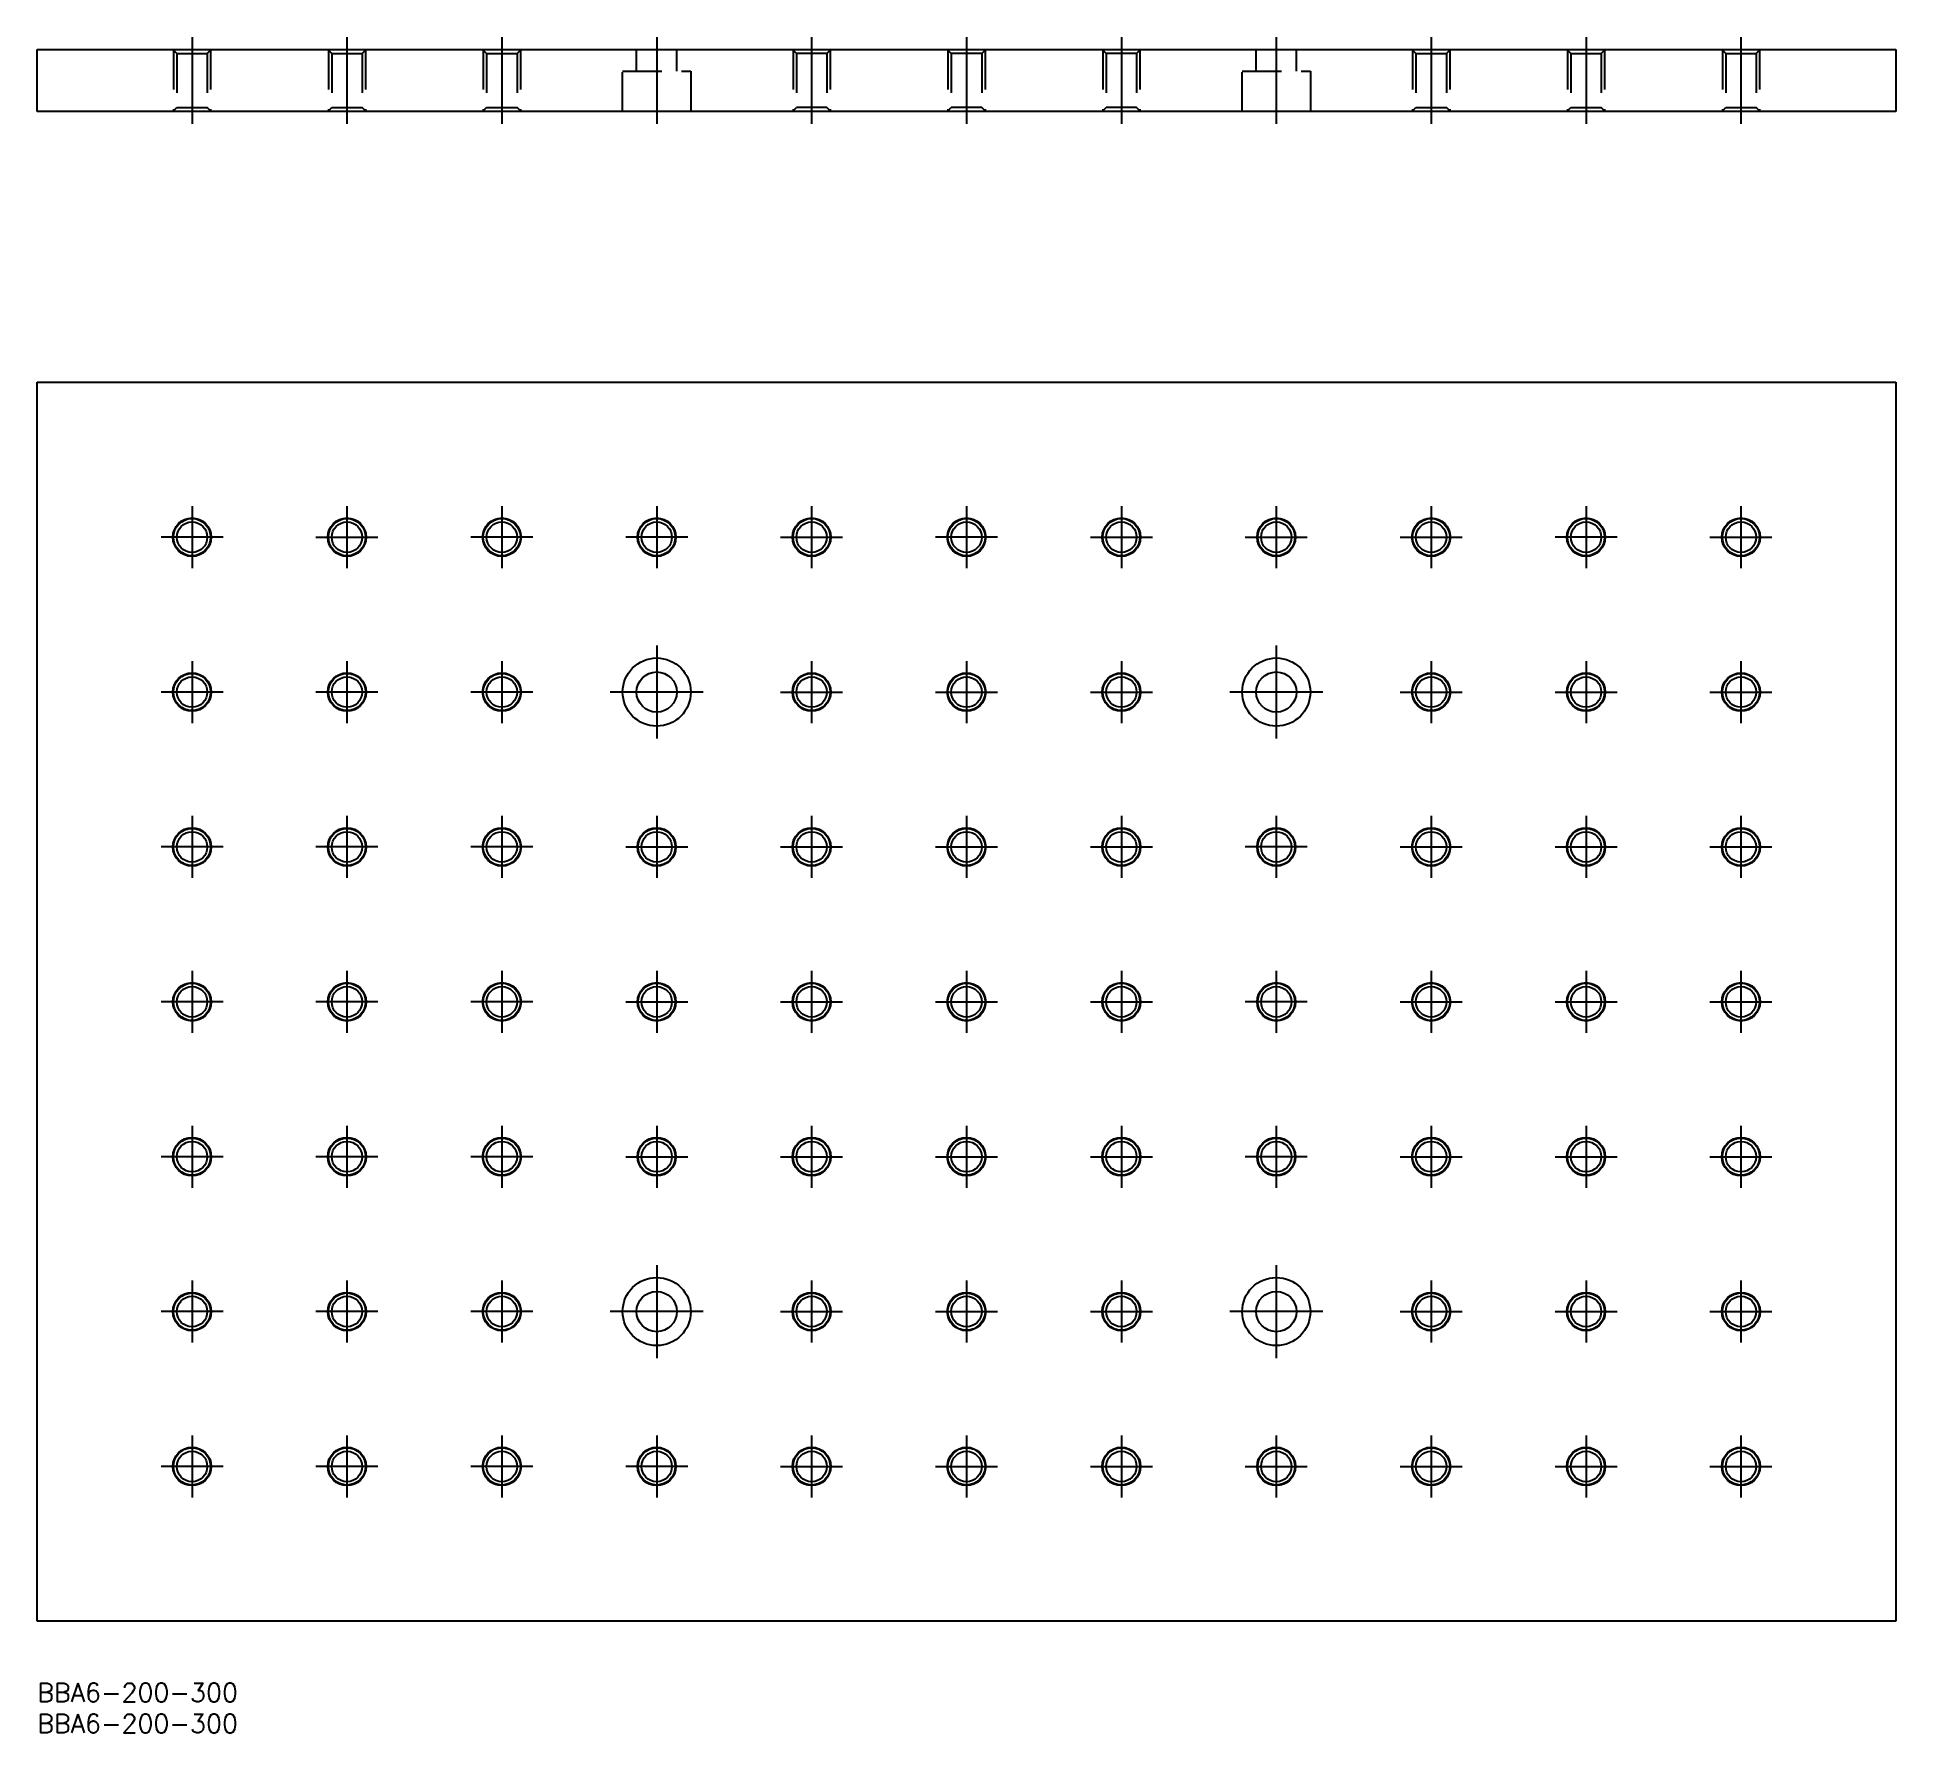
# Model space of a CAD drawing. Extents: x 0 to 300, y -8 to 266.
import ezdxf

# ---------------------------------------------------------------- set-up
doc = ezdxf.new("R2010")
doc.units = 0
doc.header["$LTSCALE"] = 0.5
doc.linetypes.add('CENTER', pattern=[50.8, 31.75, -6.35, 6.35, -6.35])
doc.linetypes.add('DASHED', pattern=[19.05, 12.7, -6.35])
for name, color, linetype in [('MSM_CENTER', 1, 'CENTER'), ('MSM_CONTINUOUS', 7, 'CONTINUOUS'), ('MSM_DASHED', 4, 'DASHED'), ('MSM_NARROW', 5, 'CONTINUOUS'), ('MSM_PART_NUMBER', 7, 'CONTINUOUS')]:
    doc.layers.add(name, color=color, linetype=linetype)
doc.styles.get("Standard").update_dxf_attribs({"font": 'txt.shx', "height": 3, "bigfont": 'bigfont.shx'})

# ---------------------------------------------------------------- blocks, each defined once
blk = doc.blocks.new('*U9')
at = {"layer": 'MSM_PART_NUMBER'}
blk.add_text('BBA6-200-300', height=3, dxfattribs=at).set_placement((0, -3))
blk = doc.blocks.new('*U10')
at = {"layer": 'MSM_PART_NUMBER'}
blk.add_text('BBA6-200-300', height=3, dxfattribs=at).set_placement((0, -8))

msp = doc.modelspace()

# ---------------------------------------------------------------- linework, layer by layer
at = {"layer": 'MSM_CENTER'}
for p, q in [((25, 265.71), (25, 251.71)), ((50, 265.71), (50, 251.71)), ((75, 265.71), (75, 251.71)), ((100, 265.71), (100, 251.71)), ((125, 265.71), (125, 251.71)), ((150, 265.71), (150, 251.71)), ((175, 265.71), (175, 251.71)), ((200, 265.71), (200, 251.71)), ((225, 265.71), (225, 251.71)), ((250, 265.71), (250, 251.71)), ((275, 265.71), (275, 251.71)), ((25, 190), (25, 180)), ((50, 190), (50, 180)), ((75, 190), (75, 180)), ((100, 190), (100, 180)), ((125, 190), (125, 180)), ((150, 190), (150, 180)), ((175, 190), (175, 180)), ((200, 190), (200, 180)), ((225, 190), (225, 180)), ((250, 190), (250, 180)), ((275, 190), (275, 180)), ((30, 185), (20, 185)), ((45, 185), (55, 185)), ((80, 185), (70, 185)), ((105, 185), (95, 185)), ((120, 185), (130, 185)), ((155, 185), (145, 185)), ((170, 185), (180, 185)), ((195, 185), (205, 185)), ((220, 185), (230, 185)), ((255, 185), (245, 185)), ((270, 185), (280, 185)), ((25, 165), (25, 155)), ((50, 165), (50, 155)), ((75, 165), (75, 155)), ((100, 167.5), (100, 152.5)), ((125, 165), (125, 155)), ((150, 165), (150, 155)), ((175, 165), (175, 155)), ((200, 167.5), (200, 152.5)), ((225, 165), (225, 155)), ((250, 165), (250, 155)), ((275, 165), (275, 155)), ((30, 160), (20, 160)), ((55, 160), (45, 160)), ((80, 160), (70, 160)), ((107.5, 160), (92.5, 160)), ((120, 160), (130, 160)), ((145, 160), (155, 160)), ((170, 160), (180, 160)), ((207.5, 160), (192.5, 160)), ((220, 160), (230, 160)), ((245, 160), (255, 160)), ((270, 160), (280, 160)), ((25, 140), (25, 130)), ((50, 140), (50, 130)), ((75, 140), (75, 130)), ((100, 140), (100, 130)), ((125, 140), (125, 130)), ((150, 140), (150, 130)), ((175, 140), (175, 130)), ((200, 140), (200, 130)), ((225, 140), (225, 130)), ((250, 140), (250, 130)), ((275, 140), (275, 130)), ((30, 135), (20, 135)), ((55, 135), (45, 135)), ((80, 135), (70, 135)), ((95, 135), (105, 135)), ((120, 135), (130, 135)), ((145, 135), (155, 135)), ((170, 135), (180, 135)), ((205, 135), (195, 135)), ((220, 135), (230, 135)), ((245, 135), (255, 135)), ((270, 135), (280, 135)), ((25, 115), (25, 105)), ((50, 115), (50, 105)), ((75, 115), (75, 105)), ((100, 115), (100, 105)), ((125, 115), (125, 105)), ((150, 115), (150, 105)), ((175, 115), (175, 105)), ((200, 115), (200, 105)), ((225, 115), (225, 105)), ((250, 115), (250, 105)), ((275, 115), (275, 105)), ((30, 110), (20, 110)), ((55, 110), (45, 110)), ((80, 110), (70, 110)), ((95, 110), (105, 110)), ((120, 110), (130, 110)), ((145, 110), (155, 110)), ((170, 110), (180, 110)), ((205, 110), (195, 110)), ((220, 110), (230, 110)), ((245, 110), (255, 110)), ((270, 110), (280, 110)), ((25, 90), (25, 80)), ((50, 90), (50, 80)), ((75, 90), (75, 80)), ((100, 90), (100, 80)), ((125, 90), (125, 80)), ((150, 90), (150, 80)), ((175, 90), (175, 80)), ((200, 90), (200, 80)), ((225, 90), (225, 80)), ((250, 90), (250, 80)), ((275, 90), (275, 80)), ((30, 85), (20, 85)), ((55, 85), (45, 85)), ((80, 85), (70, 85)), ((95, 85), (105, 85)), ((120, 85), (130, 85)), ((145, 85), (155, 85)), ((170, 85), (180, 85)), ((205, 85), (195, 85)), ((220, 85), (230, 85)), ((245, 85), (255, 85)), ((270, 85), (280, 85)), ((100, 67.5), (100, 52.5)), ((200, 67.5), (200, 52.5)), ((25, 65), (25, 55)), ((50, 65), (50, 55)), ((75, 65), (75, 55)), ((125, 65), (125, 55)), ((150, 65), (150, 55)), ((175, 65), (175, 55)), ((225, 65), (225, 55)), ((250, 65), (250, 55)), ((275, 65), (275, 55)), ((30, 60), (20, 60)), ((55, 60), (45, 60)), ((80, 60), (70, 60)), ((107.5, 60), (92.5, 60)), ((120, 60), (130, 60)), ((145, 60), (155, 60)), ((170, 60), (180, 60)), ((207.5, 60), (192.5, 60)), ((220, 60), (230, 60)), ((245, 60), (255, 60)), ((270, 60), (280, 60)), ((25, 40), (25, 30)), ((50, 40), (50, 30)), ((75, 40), (75, 30)), ((100, 40), (100, 30)), ((125, 40), (125, 30)), ((150, 40), (150, 30)), ((175, 40), (175, 30)), ((200, 40), (200, 30)), ((225, 40), (225, 30)), ((250, 40), (250, 30)), ((275, 40), (275, 30)), ((30, 35), (20, 35)), ((55, 35), (45, 35)), ((80, 35), (70, 35)), ((105, 35), (95, 35)), ((120, 35), (130, 35)), ((145, 35), (155, 35)), ((170, 35), (180, 35)), ((195, 35), (205, 35)), ((220, 35), (230, 35)), ((245, 35), (255, 35)), ((270, 35), (280, 35))]:
    msp.add_line(p, q, dxfattribs=at)
at = {"layer": 'MSM_CONTINUOUS'}
for p, q in [((0, 263.71), (300, 263.71)), ((0, 253.71), (0, 263.71)), ((300, 263.71), (300, 253.71)), ((300, 253.71), (0, 253.71)), ((0, 210), (300, 210)), ((0, 10), (0, 210)), ((300, 210), (300, 10)), ((300, 10), (0, 10))]:
    msp.add_line(p, q, dxfattribs=at)
for centre, radius in [((25, 185), 3.1), ((25, 185), 2.46), ((50, 185), 3.1), ((50, 185), 2.46), ((75, 185), 3.1), ((75, 185), 2.46), ((100, 185), 3.1), ((100, 185), 2.46), ((125, 185), 3.1), ((125, 185), 2.46), ((150, 185), 3.1), ((150, 185), 2.46), ((175, 185), 3.1), ((175, 185), 2.46), ((200, 185), 3.1), ((200, 185), 2.46), ((225, 185), 3.1), ((225, 185), 2.46), ((250, 185), 3.1), ((250, 185), 2.46), ((275, 185), 3.1), ((275, 185), 2.46), ((100, 160), 5.5), ((200, 160), 5.5), ((25, 160), 3.1), ((25, 160), 2.46), ((50, 160), 3.1), ((50, 160), 2.46), ((75, 160), 3.1), ((75, 160), 2.46), ((100, 160), 3.25), ((125, 160), 3.1), ((125, 160), 2.46), ((150, 160), 3.1), ((150, 160), 2.46), ((175, 160), 3.1), ((175, 160), 2.46), ((200, 160), 3.25), ((225, 160), 3.1), ((225, 160), 2.46), ((250, 160), 3.1), ((250, 160), 2.46), ((275, 160), 3.1), ((275, 160), 2.46), ((25, 135), 3.1), ((50, 135), 3.1), ((75, 135), 3.1), ((100, 135), 3.1), ((125, 135), 3.1), ((150, 135), 3.1), ((175, 135), 3.1), ((200, 135), 3.1), ((225, 135), 3.1), ((250, 135), 3.1), ((275, 135), 3.1), ((25, 135), 2.46), ((50, 135), 2.46), ((75, 135), 2.46), ((100, 135), 2.46), ((125, 135), 2.46), ((150, 135), 2.46), ((175, 135), 2.46), ((200, 135), 2.46), ((225, 135), 2.46), ((250, 135), 2.46), ((275, 135), 2.46), ((25, 110), 3.1), ((25, 110), 2.46), ((50, 110), 3.1), ((50, 110), 2.46), ((75, 110), 3.1), ((75, 110), 2.46), ((100, 110), 3.1), ((100, 110), 2.46), ((125, 110), 3.1), ((125, 110), 2.46), ((150, 110), 3.1), ((150, 110), 2.46), ((175, 110), 3.1), ((175, 110), 2.46), ((200, 110), 3.1), ((200, 110), 2.46), ((225, 110), 3.1), ((225, 110), 2.46), ((250, 110), 3.1), ((250, 110), 2.46), ((275, 110), 3.1), ((275, 110), 2.46), ((25, 85), 3.1), ((25, 85), 2.46), ((50, 85), 3.1), ((50, 85), 2.46), ((75, 85), 3.1), ((75, 85), 2.46), ((100, 85), 3.1), ((100, 85), 2.46), ((125, 85), 3.1), ((125, 85), 2.46), ((150, 85), 3.1), ((150, 85), 2.46), ((175, 85), 3.1), ((175, 85), 2.46), ((200, 85), 3.1), ((200, 85), 2.46), ((225, 85), 3.1), ((225, 85), 2.46), ((250, 85), 3.1), ((250, 85), 2.46), ((275, 85), 3.1), ((275, 85), 2.46), ((25, 60), 3.1), ((50, 60), 3.1), ((75, 60), 3.1), ((100, 60), 5.5), ((100, 60), 3.25), ((125, 60), 3.1), ((150, 60), 3.1), ((175, 60), 3.1), ((200, 60), 5.5), ((200, 60), 3.25), ((225, 60), 3.1), ((250, 60), 3.1), ((275, 60), 3.1), ((25, 60), 2.46), ((50, 60), 2.46), ((75, 60), 2.46), ((125, 60), 2.46), ((150, 60), 2.46), ((175, 60), 2.46), ((225, 60), 2.46), ((250, 60), 2.46), ((275, 60), 2.46), ((25, 35), 3.1), ((25, 35), 2.46), ((50, 35), 3.1), ((50, 35), 2.46), ((75, 35), 3.1), ((75, 35), 2.46), ((100, 35), 3.1), ((100, 35), 2.46), ((125, 35), 3.1), ((125, 35), 2.46), ((150, 35), 3.1), ((150, 35), 2.46), ((175, 35), 3.1), ((175, 35), 2.46), ((200, 35), 3.1), ((200, 35), 2.46), ((225, 35), 3.1), ((225, 35), 2.46), ((250, 35), 3.1), ((250, 35), 2.46), ((275, 35), 3.1), ((275, 35), 2.46)]:
    msp.add_circle(centre, radius, dxfattribs=at)
at = {"layer": 'MSM_DASHED'}
for p, q in [((21.9, 263.71), (22.54, 263.07)), ((22, 263.61), (22, 253.81)), ((22.54, 263.07), (22.54, 254.35)), ((22.54, 263.07), (27.46, 263.07)), ((28.1, 263.71), (27.46, 263.07)), ((27.46, 263.07), (27.46, 254.35)), ((28, 263.61), (28, 253.81)), ((46.9, 263.71), (47.54, 263.07)), ((47, 263.61), (47, 253.81)), ((47.54, 263.07), (47.54, 254.35)), ((47.54, 263.07), (52.46, 263.07)), ((53.1, 263.71), (52.46, 263.07)), ((52.46, 263.07), (52.46, 254.35)), ((53, 263.61), (53, 253.81)), ((71.9, 263.71), (72.54, 263.07)), ((72, 263.61), (72, 253.81)), ((72.54, 263.07), (72.54, 254.35)), ((72.54, 263.07), (77.46, 263.07)), ((78.1, 263.71), (77.46, 263.07)), ((77.46, 263.07), (77.46, 254.35)), ((78, 263.61), (78, 253.81)), ((96.75, 260.21), (96.75, 263.71)), ((103.25, 260.21), (103.25, 263.71)), ((121.9, 263.71), (122.54, 263.07)), ((122, 263.61), (122, 253.81)), ((122.54, 263.07), (122.54, 254.35)), ((127.46, 263.07), (122.54, 263.07)), ((128.1, 263.71), (127.46, 263.07)), ((127.46, 263.07), (127.46, 254.35)), ((128, 263.61), (128, 253.81)), ((146.9, 263.71), (147.54, 263.07)), ((147, 263.61), (147, 253.81)), ((147.54, 263.07), (147.54, 254.35)), ((152.46, 263.07), (147.54, 263.07)), ((153.1, 263.71), (152.46, 263.07)), ((152.46, 263.07), (152.46, 254.35)), ((153, 263.61), (153, 253.81)), ((171.9, 263.71), (172.54, 263.07)), ((172, 263.61), (172, 253.81)), ((172.54, 263.07), (172.54, 254.35)), ((177.46, 263.07), (172.54, 263.07)), ((178.1, 263.71), (177.46, 263.07)), ((177.46, 263.07), (177.46, 254.35)), ((178, 263.61), (178, 253.81)), ((196.75, 260.21), (196.75, 263.71)), ((203.25, 260.21), (203.25, 263.71)), ((221.9, 263.71), (222.54, 263.07)), ((222, 263.61), (222, 253.81)), ((222.54, 263.07), (222.54, 254.35)), ((222.54, 263.07), (227.46, 263.07)), ((228.1, 263.71), (227.46, 263.07)), ((227.46, 263.07), (227.46, 254.35)), ((228, 263.61), (228, 253.81)), ((246.9, 263.71), (247.54, 263.07)), ((247, 263.61), (247, 253.81)), ((247.54, 263.07), (247.54, 254.35)), ((247.54, 263.07), (252.46, 263.07)), ((253.1, 263.71), (252.46, 263.07)), ((252.46, 263.07), (252.46, 254.35)), ((253, 263.61), (253, 253.81)), ((271.9, 263.71), (272.54, 263.07)), ((272, 263.61), (272, 253.81)), ((272.54, 263.07), (272.54, 254.35)), ((272.54, 263.07), (277.46, 263.07)), ((278.1, 263.71), (277.46, 263.07)), ((277.46, 263.07), (277.46, 254.35)), ((278, 263.61), (278, 253.81)), ((94.5, 253.71), (94.5, 260.21)), ((94.5, 260.21), (105.5, 260.21)), ((105.5, 260.21), (105.5, 253.71)), ((194.5, 253.71), (194.5, 260.21)), ((194.5, 260.21), (205.5, 260.21)), ((205.5, 260.21), (205.5, 253.71)), ((21.9, 253.71), (22.54, 254.35)), ((22.54, 254.35), (27.46, 254.35)), ((28.1, 253.71), (27.46, 254.35)), ((46.9, 253.71), (47.54, 254.35)), ((47.54, 254.35), (52.46, 254.35)), ((53.1, 253.71), (52.46, 254.35)), ((71.9, 253.71), (72.54, 254.35)), ((72.54, 254.35), (77.46, 254.35)), ((78.1, 253.71), (77.46, 254.35)), ((121.9, 253.71), (122.54, 254.35)), ((127.46, 254.35), (122.54, 254.35)), ((128.1, 253.71), (127.46, 254.35)), ((146.9, 253.71), (147.54, 254.35)), ((152.46, 254.35), (147.54, 254.35)), ((153.1, 253.71), (152.46, 254.35)), ((171.9, 253.71), (172.54, 254.35)), ((177.46, 254.35), (172.54, 254.35)), ((178.1, 253.71), (177.46, 254.35)), ((221.9, 253.71), (222.54, 254.35)), ((222.54, 254.35), (227.46, 254.35)), ((228.1, 253.71), (227.46, 254.35)), ((246.9, 253.71), (247.54, 254.35)), ((247.54, 254.35), (252.46, 254.35)), ((253.1, 253.71), (252.46, 254.35)), ((271.9, 253.71), (272.54, 254.35)), ((272.54, 254.35), (277.46, 254.35)), ((278.1, 253.71), (277.46, 254.35))]:
    msp.add_line(p, q, dxfattribs=at)
at = {"layer": 'MSM_NARROW'}
for centre in [(25, 185), (50, 185), (75, 185), (100, 185), (125, 185), (150, 185), (175, 185), (200, 185), (225, 185), (250, 185), (275, 185), (25, 160), (50, 160), (75, 160), (125, 160), (150, 160), (175, 160), (225, 160), (250, 160), (275, 160), (25, 135), (50, 135), (75, 135), (100, 135), (125, 135), (150, 135), (175, 135), (200, 135), (225, 135), (250, 135), (275, 135), (25, 110), (50, 110), (75, 110), (100, 110), (125, 110), (150, 110), (175, 110), (200, 110), (225, 110), (250, 110), (275, 110), (25, 85), (50, 85), (75, 85), (100, 85), (125, 85), (150, 85), (175, 85), (200, 85), (225, 85), (250, 85), (275, 85), (25, 60), (50, 60), (75, 60), (125, 60), (150, 60), (175, 60), (225, 60), (250, 60), (275, 60), (25, 35), (50, 35), (75, 35), (100, 35), (125, 35), (150, 35), (175, 35), (200, 35), (225, 35), (250, 35), (275, 35)]:
    msp.add_circle(centre, 3, dxfattribs=at)

# ---------------------------------------------------------------- block references
at = {"layer": 'MSM_CONTINUOUS'}
for name in ['*U9', '*U10']:
    msp.add_blockref(name, (0, 0), dxfattribs=at)

doc.saveas('drawing.dxf')
